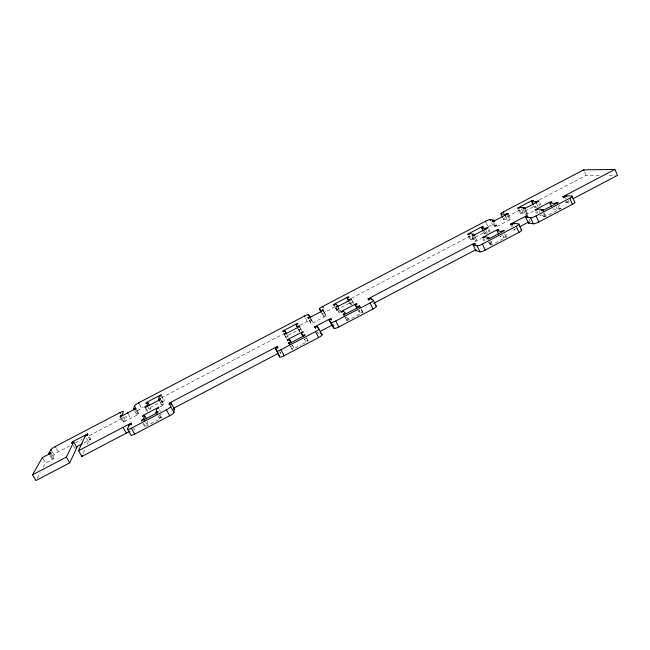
<?xml version="1.0" encoding="UTF-8"?>
<svg xmlns="http://www.w3.org/2000/svg" width="650" height="650" viewBox="0 0 650 650"><rect width="100%" height="100%" fill="white"/><g stroke="black" fill="none" stroke-linecap="round" stroke-linejoin="round"><path stroke-width="0.49" stroke-dasharray="3.25 2.44" d="M145.673 426.465L161.143 418.348L161.338 417.235L159.933 414.724M160.046 406.851L163.475 405.056L163.654 404.056L161.882 400.887M163.654 404.056L161.736 405.056L162.273 402.098L164.166 401.099L164.336 400.14L162.159 396.24M161.338 417.235L159.307 418.299L159.916 414.984L161.249 414.286M143.666 423.256L145.088 425.758L147.119 424.694L147.891 421.289M150.556 409.581L150.898 408.054L149.004 409.053L149.24 408.054L164.336 400.14M134.062 429.975L133.949 428.163M120.794 418.275L123.126 422.362L138.312 414.399L138.596 413.376L136.866 410.321M138.596 413.376L136.703 414.367L137.605 411.149A4.266 0.739 -29.3 0 1 141.594 408.216L143.382 407.274M123.126 422.362L123.476 421.306L125.369 420.314L126.425 416.999A4.29 0.739 -29.5 0 0 123.029 417.942L88.343 436.109M87.214 444.153L88.384 441.464L90.293 440.456L90.781 439.311L88.611 435.573M83.159 453.521L84.817 449.694M43.274 467.204L45.581 463.003L53.235 458.997L53.877 457.771L51.683 454.058M50.18 455.731L51.976 458.77L54.023 454.935A4.388 0.731 -30.2 0 1 58.402 451.799L69.737 445.859M37.204 478.262L40.292 472.631M84.11 442.812L90.781 439.311M309.27 320.003L311.326 323.724L326.235 315.916L324.285 312.114M493.366 223.568L494.829 226.688L496.064 226.907L510.689 219.237L508.909 215.394M298.171 328.859L298.992 330.436L300.861 329.461L300.04 327.884M335.181 307.613L336.952 310.546L338.812 309.571L340.559 311.309L338.926 308.108M349.172 302.136L349.976 303.721L351.837 302.746L351.033 301.161M468.317 235.869L470.194 239.842L471.323 240.118L473.159 239.159L476.629 239.98L475.101 236.746M483.421 231.79L484.177 233.382L486.013 232.424L485.257 230.823M518.261 209.706L520.097 213.696L521.43 213.858L523.258 212.899L527.361 213.379L525.866 210.137M533.488 205.554L534.219 207.155L536.047 206.196L535.316 204.596M336.627 308.295L338.674 312.301L339.934 311.642M472.469 236.104L474.768 240.955L476.629 239.98M523.274 209.487L525.509 214.354L527.361 213.379M474.768 240.955L475.93 241.239L481.203 238.469M525.509 214.354L526.89 214.516L533.886 210.852M290.558 346.442L292.533 345.402L293.751 347.734L291.744 348.79L292.151 349.586L301.088 344.898M306.353 338.146L304.379 339.186L305.76 341.437L307.759 340.381L308.238 341.144L301.982 344.427M359.499 310.261L358.191 310.952L360.303 312.804L362.294 311.764L363.017 312.39L347.019 320.791L345.069 317.59M501.784 235.609L499.842 236.624L503.864 237.461L505.83 236.429L507.203 236.714L506.001 234.138M539.768 215.678L541.052 215.004L545.626 215.548L544.456 212.981M133.859 429.154L134.363 428.886M516.011 228.629L513.435 229.986L514.824 230.23L515.921 229.653M565.435 202.239L568.856 200.899M280.028 353.438L280.524 353.178L279.793 351.642M318.557 333.223L319.296 332.832M333.921 325.154L333.986 324.659M565.606 202.605L567.222 202.727L569.497 201.744M346.361 320.125L348.359 319.077L347.067 316.542M488.922 242.117L490.124 244.668L492.091 243.644L490.888 241.085M542.888 214.857L543.668 216.572L545.626 215.548M552.614 208.943L557.334 209.398L559.284 208.374L560.901 208.528L559.341 205.083M490.124 244.668L491.433 244.985L507.203 236.714M543.668 216.572L545.212 216.759L560.901 208.528M75.4 442.886L81.876 439.497M161.289 397.898L283.01 334.132M300.016 325.219L307.174 321.466A4.136 0.748 -27.4 0 1 311.269 320.158L312.731 322.124L310.871 323.099M326.235 315.916L325.715 315.315L323.863 316.29L322.254 314.405A4.136 0.748 -27.2 0 1 325.406 311.919L334.392 307.214M351.455 298.269L470.933 235.682M503.246 218.733L503.563 219.416A4.192 0.715 -25.1 0 1 505.903 217.36L520.983 209.454M539.386 199.818L586.072 175.362L601.169 175.37M51.976 458.77L53.877 457.771M494.829 226.688L496.657 225.737L495.194 222.609M503.563 219.416L507.585 220.009L509.405 219.058L510.689 219.237M336.383 309.969L351.203 302.201L351.837 302.746M470.194 239.842L484.819 232.18L486.013 232.424M520.097 213.696L534.649 206.066L536.047 206.196M609.172 175.37L615.387 175.378M534.219 207.155L536.762 207.399M488.174 226.647A4.176 0.723 -25.3 0 1 492.781 225.071L496.657 225.737M484.177 233.382L486.882 233.943M488.223 242.726L492.091 243.644M349.976 303.721L351.236 304.826M346.401 317.135L348.359 319.077M338.674 312.301L339.259 312.894L336.798 308.067M318.142 333.133L317.598 332.272M300.861 329.461L300.454 328.803L285.553 336.611L285.902 337.301L287.771 336.318L288.502 337.716M298.992 330.436L299.821 331.784M43.168 458.941L45.581 463.003M52.057 451.604L54.023 454.935M50.83 454.927L53.235 458.997M56.444 448.476L58.402 451.799M73.174 445.421L74.774 448.151M88.311 437.044L90.293 440.456M86.393 438.051L88.384 441.464M122.647 417.276L123.029 417.942M121.924 418.592L123.476 421.306M128.399 414.294L130.723 418.381M123.427 416.918L125.369 420.314M145.706 422.191L147.119 424.694M137.223 410.475L137.605 411.149M135.996 410.312L138.312 414.399M142.919 423.573L144.82 426.92M134.778 410.971L136.703 414.367M146.502 408.947L147.843 411.32M145.356 408.379L147.152 411.556M139.514 404.536L141.594 408.216M159.258 415.001L161.143 418.348M157.901 415.789L159.307 418.299M147.68 406.705L149.768 410.312M161.395 400.53L162.273 402.098M160.81 400.286L163.475 405.056M159.957 401.895L161.736 405.056M159.599 409.817L160.526 411.466M161.541 396.411L164.166 401.099M279.752 351.715L280.524 353.178M286.772 334.417L288.446 337.61M292.427 345.207L293.751 347.734M285.228 336.107L286.553 338.609M290.371 346.206L292.151 349.586M304.444 338.902L305.76 341.437M298.569 329.257L299.812 331.654M306.475 337.756L308.238 341.144M300.463 328.128L301.706 330.663M310.773 318.346L312.731 322.124M317.736 332.256L318.118 332.987M310.391 318.467L311.269 320.158M309.546 320.279L311.326 323.724M305.598 318.427L307.174 321.466M325.057 311.244L325.406 311.919M323.952 311.878L325.715 315.315M322.449 313.544L323.863 316.29M321.791 313.503L322.254 314.405M335.741 308.173L336.952 310.546M345.288 317.395L347.019 320.791M338 307.986L338.812 309.571M352.365 300.926L353.584 303.347M351.723 300.389L353.348 303.591M350.244 302.177L351.463 304.582M361.733 309.839L363.017 312.39M361.01 309.229L362.294 311.764M359.019 310.269L360.303 312.804M473.631 236.373L475.93 241.239M472.03 236.762L473.159 239.159M469.056 235.332L471.323 240.118M483.909 238.688L485.095 241.215M483.056 239.249L483.844 240.922M486.395 223.324L488.004 226.736M488.962 229.344L490.108 231.782M488.118 229.921L489.255 232.351M486.257 230.896L487.402 233.326M489.816 241.564L491.433 244.985M484.071 230.588L484.819 232.18M485.851 237.672L486.639 239.354M494.431 223.421L496.064 226.907M491.652 222.666L492.781 225.071M504.636 233.87L505.83 236.429M502.669 234.902L503.864 237.461M512.761 225.778L513.102 226.517M514.304 229.117L514.824 230.23M507.626 215.231L509.405 219.058M511.55 225.916L511.891 226.655M505.806 216.182L507.585 220.009M505.432 216.336L505.903 217.36M525.021 210.454L526.89 214.516M529.181 219.464L530.205 221.699M521.422 208.894L523.258 212.899M519.594 209.852L521.43 213.858M536.811 210.949L537.964 213.484M535.714 211.632L536.486 213.314M539.89 202.654L541.003 205.099M543.644 213.322L545.212 216.759M538.826 203.352L539.931 205.782M536.973 204.319L538.086 206.757M539.126 210.779L539.898 212.469M558.122 205.806L559.284 208.374M556.173 206.83L557.334 209.398M568.661 200.598L569.156 201.711M565.216 198.258L565.549 199.006M566.719 201.614L567.222 202.727M584.699 172.266L586.072 175.362"/><path stroke-width="0.97" d="M123.013 427.343L126.295 433.16L81.884 456.462L78.52 450.71L131.072 423.118L130.739 424.255L128.716 425.311L127.554 429.195L130.91 435.077A4.712 0.894 -29.7 0 0 134.696 434.127L169.691 415.756A4.672 0.902 -29.3 0 0 173.932 412.49L174.387 408.874L171.145 403.065L169.13 404.121L169.536 404.852M173.932 412.49L170.641 406.591L171.145 403.065M169.13 404.121L169.284 403.081L277.103 346.548L277.875 348.002L277.103 346.548M159.518 401.099L158.624 399.514L159.209 396.622L161.102 395.631L161.289 394.688L146.169 402.602L145.917 403.585L147.818 402.586L149.581 405.714M156.959 414.123L156.024 412.457L156.674 409.216L158.673 408.168L158.876 407.111L142.903 415.488L142.626 416.585L144.633 415.529L146.494 418.819M144.763 420.526L143.812 418.852L144.633 415.529M147.818 402.586L147.087 405.559L145.161 406.575L144.909 407.582L160.363 399.49L160.55 398.507L158.624 399.514M135.606 409.63L135.517 407.94L133.624 408.931L134.201 409.955M133.624 408.931L134.566 405.779A4.266 0.715 -29.3 0 1 138.572 402.87L304.371 316.062A4.144 0.723 -27.4 0 1 308.466 314.73L310.416 317.655M120.404 417.593L120.372 415.87L122.265 414.879L123.37 411.637A4.29 0.715 -29.5 0 0 119.982 412.604L55.266 446.485A4.388 0.707 -30.1 0 0 50.871 449.605L48.774 453.367L49.579 454.724M81.884 456.462L82.314 455.471M78.52 450.71L85.207 435.996L87.124 434.996L87.62 433.875L88.018 434.558M51.285 453.383L50.684 452.368L50.026 453.57L42.356 457.584L32.5 474.841L35.929 480.577L69.745 462.832L76.887 447.484L73.694 442.024L71.776 443.032L72.174 443.714M32.5 474.841L66.365 457.088L73.694 442.024M71.776 443.032L72.345 441.878L87.62 433.875M76.481 446.81L82.201 443.812M75.928 447.988L76.887 447.484M291.224 342.908L289.477 339.584L287.503 340.624L287.121 339.877L302.876 331.622L303.322 332.329L301.348 333.361L303.079 336.692M356.923 308.449L355.233 305.11L357.199 304.078L356.509 303.501L340.844 311.716L341.461 312.325L343.428 311.293L345.345 313.162L343.346 314.21L344.207 315.9M497.087 230.734L499.029 229.71L497.713 229.474L482.267 237.567L483.511 237.851L485.452 236.828L489.288 237.672L487.321 238.704L488.613 238.989L504.4 230.709L503.043 230.457L501.077 231.481L497.087 230.734L498.664 234.097M551.46 206.407L549.933 203.028L551.858 202.012L550.314 201.898L534.95 209.95L536.421 210.104L538.354 209.097L542.896 209.552L543.676 211.266M315.331 327.892L314.771 326.796L330.582 318.508L331.533 319.889M368.599 299.959L368.046 298.862L473.761 243.433L474.979 243.742L475.329 244.481M511.201 225.176L510.689 224.071L526.199 215.938L527.646 216.117L527.987 216.864M563.436 197.787L562.933 196.674L614.9 169.423L617.5 175.378L572.918 198.77M314.771 326.796L315.274 327.486L317.257 326.446L322.083 334.726A4.558 0.902 -27.4 0 1 318.581 337.586L284.107 355.688A4.566 0.902 -27.8 0 1 279.687 356.98L275.446 348.376L277.436 347.327M368.046 298.862L368.794 299.423L370.768 298.382L373.327 300.276L376.326 306.248A4.55 0.902 -26.7 0 1 373.1 308.969L338.804 326.966A4.55 0.902 -27.1 0 1 334.165 328.38L332.191 326.064L329.176 320.198L331.159 319.158M510.689 224.071L512.07 224.291L514.02 223.267L518.741 223.998L521.528 230.027A4.615 0.869 -24.8 0 1 519.017 232.367L485.225 250.104A4.582 0.878 -25.2 0 1 479.976 251.842L475.832 250.689L473.021 244.766L474.979 243.742M562.933 196.674L564.541 196.771L566.483 195.756L571.992 196.064L574.697 202.118A4.664 0.845 -24.2 0 1 572.447 204.311L538.842 221.959A4.631 0.861 -24.6 0 1 533.366 223.811L528.434 223.088L525.704 217.141L527.646 216.117M143.812 418.852L141.781 419.924L141.497 421.054L157.844 412.482L158.056 411.385L156.024 412.457M301.348 333.361L302.689 335.53L304.696 334.482L305.159 335.213L289.047 343.663L288.649 342.891L290.656 341.843L289.477 339.584M343.346 314.21L343.988 314.844L360.011 306.442L359.304 305.841L357.305 306.889L355.233 305.11M542.896 209.552L540.938 210.584L542.466 210.738L558.179 202.499L556.579 202.377L554.621 203.401L549.933 203.028M127.554 429.195A4.721 0.869 -29.7 0 0 131.324 428.22L166.376 409.833A4.672 0.869 -29.3 0 0 170.641 406.591M276.551 351.041A4.574 0.878 -27.8 0 0 280.954 349.724L315.486 331.606A4.558 0.878 -27.4 0 0 319.004 328.77M329.176 320.198L331.102 322.424A4.558 0.869 -27.1 0 0 335.741 320.978L370.077 302.965A4.55 0.869 -26.7 0 0 373.327 300.276M473.021 244.766L477.124 245.83A4.591 0.845 -25.3 0 0 482.373 244.059L516.214 226.306A4.615 0.837 -24.9 0 0 518.741 223.998M525.704 217.141L530.595 217.774A4.639 0.829 -24.7 0 0 536.063 215.889L569.717 198.234A4.672 0.821 -24.4 0 0 571.992 196.064M126.311 433.111L129.829 431.259M173.412 408.395L278.387 353.316M320.418 331.256L332.702 324.813M373.677 303.314L475.662 249.803M519.456 226.826L528.921 221.853M173.509 409.338L174.387 408.874M332.191 326.064L333.182 325.544M475.832 250.689L476.808 250.177M528.434 223.088L529.287 222.641M321.206 312.374L319.459 308.977A4.136 0.723 -27.2 0 1 322.627 306.507L485.436 221.268A4.184 0.699 -25.3 0 1 490.206 219.578L494.057 220.171L494.544 221.219M502.604 217.36L501.012 213.923A4.192 0.691 -25.2 0 1 503.36 211.884L583.635 169.861L614.9 169.423M48.774 453.367L50.684 452.368M308.384 318.289L308.027 317.598L309.887 316.623M319.459 308.977L321.027 310.789L322.887 309.814L323.749 311.082M492.554 221.821L492.229 221.13L494.057 220.171M501.012 213.923L505.001 214.443L506.821 213.484L508.105 213.647L508.422 214.346M334.376 306.036L333.572 304.46L348.408 296.684L349.026 297.204L347.165 298.179L348.774 301.348M483.048 230.986L481.544 227.793L483.381 226.834L482.202 226.614L467.561 234.284L468.674 234.536L470.519 233.569L473.956 234.325L474.719 235.942M533.122 204.75L531.659 201.549L533.488 200.59L532.098 200.484L517.53 208.114L518.854 208.252L520.683 207.293L524.753 207.707L525.501 209.332M120.014 416.91L135.224 408.947M308.027 317.598L308.474 318.207L323.399 310.391M492.229 221.13L493.448 221.325L508.105 213.647M286.536 333.954L284.879 330.801L283.01 331.784L282.669 331.118L297.586 323.302L297.984 323.936L296.116 324.919L297.765 328.071M296.116 324.919L297.318 326.861L299.211 325.869L299.626 326.519L284.391 334.506L284.042 333.816L285.935 332.824L284.879 330.801M338.52 307.304L337.699 305.703L335.814 306.694L336.383 307.263L351.544 299.317L350.911 298.781L349.026 299.772L347.165 298.179M473.956 234.325L472.087 235.3L473.249 235.56L488.199 227.719L486.98 227.5L485.119 228.475L481.544 227.793M524.753 207.707L522.901 208.682L524.274 208.821L539.151 201.029L537.712 200.915L535.868 201.89L531.659 201.549M520.926 229.921L521.528 230.027M375.342 305.5L376.326 306.248M337.699 305.703L335.985 304.029L334.124 305.012L333.572 304.46M320.734 332.906L322.083 334.726M42.356 457.584L42.762 458.258M50.871 449.605L51.659 450.938M50.026 453.57L50.424 454.244M66.365 457.088L69.745 462.832M55.266 446.485L55.851 447.476M72.345 441.878L72.938 442.894M87.124 434.996L87.514 435.679M85.207 435.996L85.605 436.678M119.982 412.604L120.551 413.603M120.372 415.87L120.957 416.894M127.619 412.929L128.009 413.611M131.072 423.118L131.69 424.198M130.739 424.255L131.154 424.978M131.324 428.22L134.696 434.127M128.716 425.311L129.131 426.043M122.265 414.879L122.655 415.561M134.566 405.779L134.948 406.453M135.517 407.94L136.281 409.305M145.161 406.575L146.055 408.151M138.572 402.87L139.141 403.869M166.376 409.833L169.691 415.756M169.284 403.081L169.894 404.17M280.954 349.724L284.107 355.688M275.446 348.376L277.184 351.666M277.379 352.032L278.533 354.226M284.042 333.816L284.879 335.416M288.649 342.891L289.534 344.581M299.211 325.869L300.048 327.462M317.257 326.446L318.021 327.909M315.274 327.486L315.648 328.217M308.466 314.73L309.522 316.769M308.474 318.207L308.831 318.898M315.486 331.606L318.581 337.586M304.371 316.062L304.899 317.078M330.582 318.508L331.142 319.605M331.102 322.424L334.165 328.38M322.627 306.507L323.326 307.864M322.887 309.814L323.594 311.196M321.027 310.789L321.563 311.821M335.741 320.978L338.804 326.966M359.304 305.841L360.157 307.531M368.794 299.423L369.159 300.162M370.077 302.965L373.1 308.969M370.768 298.382L371.321 299.488M477.124 245.83L479.976 251.842M473.761 243.433L474.459 244.912M482.373 244.059L485.225 250.104M485.436 221.268L485.916 222.3M485.119 228.475L485.883 230.092M482.202 226.614L482.95 228.207M493.448 221.325L493.781 222.024M490.206 219.578L490.693 220.61M516.214 226.306L519.017 232.367M514.02 223.267L514.361 224.006M512.07 224.291L512.411 225.03M506.821 213.484L507.309 214.533M505.001 214.443L505.481 215.483M503.36 211.884L503.839 212.916M530.595 217.774L533.366 223.811M526.199 215.938L526.882 217.417M532.098 200.484L532.829 202.077M536.063 215.889L538.842 221.959M535.868 201.89L536.608 203.507M556.579 202.377L557.351 204.092M566.483 195.756L566.816 196.503M564.541 196.771L564.883 197.519M569.717 198.234L572.447 204.311M583.635 169.861L584.09 170.893M278.679 354.567L279.175 355.761M279.248 355.932L279.687 356.98"/></g></svg>
